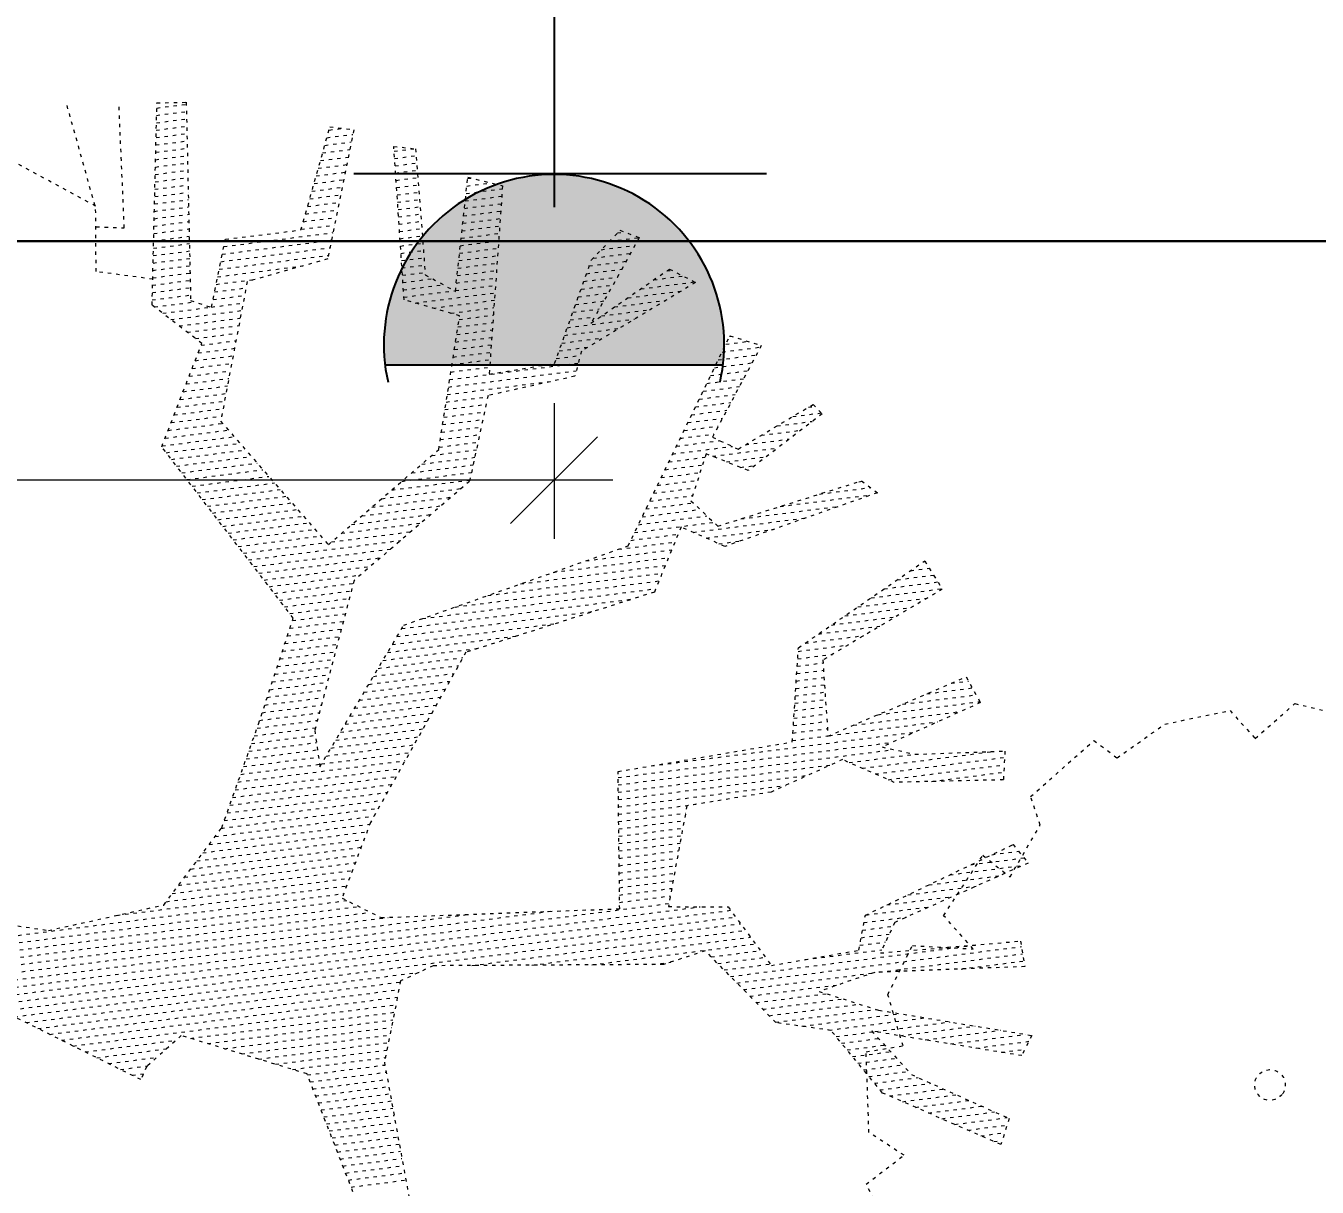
# Model space of a CAD drawing. Header units: millimetres. Extents: x -41640 to 3079702, y -5257903 to 68462.
# Drawn here: x 3493.9 to 3955.1, y 11848.8 to 12263.4 of the extents above; entities that cross this region are included whole.
import ezdxf

# ---------------------------------------------------------------- set-up
doc = ezdxf.new("R2010")
doc.units = ezdxf.units.MM
doc.header["$LTSCALE"] = 10
doc.linetypes.add('ACAD_ISO03W100', pattern=[30, 12, -18])
doc.linetypes.add('CONTINOUS', pattern=[0])
doc.layers.get('0').update_dxf_attribs({"color": 255})
doc.layers.get('Defpoints').update_dxf_attribs({"color": 255})
for name, color, linetype, lineweight in [('1强弱电插座尺寸', 5, 'Continuous', 0), ('1强电插座布线图', 1, 'Continuous', 30), ('1强电插座布置图', 1, 'Continuous', 30), ('浅线', 251, 'CONTINOUS', 0)]:
    doc.layers.add(name, color=color, linetype=linetype, lineweight=lineweight)
doc.layers.add('2323', color=4, linetype='Continuous')
doc.layers.add('LAYER2', color=8, linetype='Continuous')
doc.styles.add('夏建东', font='', dxfattribs={"width": 0.85})
doc.styles.get('夏建东').set_extended_font_data('SimSun')
doc.dimstyles.new('g', dxfattribs={"dimtxt": 100, "dimasz": 31, "dimexe": 21, "dimexo": 30, "dimgap": 31, "dimtad": 1, "dimtih": 1, "dimtoh": 1, "dimdec": 0, "dimrnd": 10, "dimdsep": 46, "dimtxsty": '夏建东', "dimblk": 'OBLIQUE', "dimcen": 2.5, "dimdle": 21, "dimclrd": 5, "dimclre": 5, "dimclrt": 5, "dimadec": 0, "dimazin": 0, "dimtfac": 1, "dimtdec": 0, "dimtmove": 2, "dimatfit": 3, "dimldrblk": 'DOT', "dimfxl": 300, "dimlwd": -1, "dimlwe": -1, "dimarcsym": 1})

# ---------------------------------------------------------------- blocks, each defined once
blk = doc.blocks.new('_Oblique')
at = {"color": 0, "linetype": 'ByBlock', "lineweight": -2}
blk.add_line((-0.5, -0.5), (0.5, 0.5), dxfattribs=at)
blk = doc.blocks.new('*D279')
at = {"layer": '1强弱电插座尺寸', "color": 5}
for p, q in [((3682.52, 12128.65), (3682.52, 12080.24)), ((3703.52, 12101.24), (2961.32, 12101.24)), ((2982.32, 12098.34), (2982.32, 12080.24))]:
    blk.add_line(p, q, dxfattribs=at)
at = {"layer": 'Defpoints', "color": 0, "lineweight": 30}
for p in [(3682.52, 12158.65), (2982.32, 12128.34), (2982.32, 12101.24)]:
    blk.add_point(p, dxfattribs=at)
at = {"layer": '1强弱电插座尺寸', "color": 5, "xscale": 31, "yscale": 31, "zscale": 31, "rotation": 180}
blk.add_blockref('_Oblique', (2982.32, 12101.24), dxfattribs=at)
at = {"layer": '1强弱电插座尺寸', "color": 5, "xscale": 31, "yscale": 31, "zscale": 31}
blk.add_blockref('_Oblique', (3682.52, 12101.24), dxfattribs=at)
at = {"layer": '1强弱电插座尺寸', "color": 5, "insert": (3332.42, 12182.24), "char_height": 100, "attachment_point": 5, "style": '夏建东'}
blk.add_mtext('700', dxfattribs=at)
blk = doc.blocks.new('_Dot')
at = {"color": 0, "linetype": 'ByBlock', "lineweight": -2}
blk.add_line((-0.5, 0), (-1, 0), dxfattribs=at)
at = {"color": 0, "linetype": 'ByBlock', "const_width": 0.5}
blk.add_lwpolyline([(-0.25, 0, 1), (0.25, 0, 1)], format="xyb", close=True, dxfattribs=at)
blk = doc.blocks.new('强电插座')
at = {"lineweight": 0}
h = blk.add_hatch(color=12, dxfattribs=at)
h.set_gradient(color1=(216, 3, 3), color2=(230, 5, 5), tint=1, name='CYLINDER')
h.paths.add_polyline_path([(88497.77, 75989.23, 1.129445), (88497.77, 75909.4)])
at = {"layer": '2323', "color": 1}
for p, q in [((88452.55, 75999.55), (88452.55, 75902.03)), ((88497.77, 75989.23), (88497.77, 75909.4)), ((88407.16, 75949.31), (88460.38, 75949.31))]:
    blk.add_line(p, q, dxfattribs=at)
blk.add_arc((88492.9, 75949.31), 40.21, 77.2553, 282.7447, dxfattribs=at)
at = {"layer": 'LAYER2', "color": 1, "ltscale": 20}
blk.add_line((88456.35, 75966.07), (88456.35, 75966.07), dxfattribs=at)

msp = doc.modelspace()

# ---------------------------------------------------------------- linework, layer by layer
at = {"layer": '1强电插座布线图', "linetype": 'Continuous', "lineweight": 30}
msp.add_lwpolyline([(6694.01, 2547.58), (3095.7, 2547.58), (3095.7, 6196.6), (8266.3, 6196.6), (8414.95, 6047.95), (9615.3, 6047.95, 0.414214), (9715.3, 6147.95), (9715.3, 6495.8, 0.414214), (9615.3, 6595.8), (5952, 6595.8), (3191.1, 6595.8, -0.414214), (3091.1, 6695.8), (3091.1, 12186.5), (10674.5, 12186.5, 0.414214), (10774.5, 12286.5), (10774.5, 12419.19, 0.414214), (10674.5, 12519.19), (10272.3, 12519.19)], format="xyb", dxfattribs=at)
at = {"layer": '浅线', "linetype": 'ACAD_ISO03W100', "ltscale": 0.01}
for p, q in [((3529.05, 12191.3, 0), (3527.12, 12235.55, 0)), ((3538.98, 12163.75, 0), (3540.69, 12235.9, 0)), ((3540.65, 12234.08, 0), (3551.18, 12235.43, 0)), ((3540.69, 12235.9, 0), (3551.16, 12236.12, 0)), ((3551.16, 12236.12, 0), (3552.74, 12165.39, 0)), ((3518.6, 12199.13, 0), (3508.56, 12235.16, 0)), ((3540.59, 12231.44, 0), (3551.23, 12232.81, 0)), ((3540.46, 12226.17, 0), (3551.35, 12227.57, 0)), ((3540.53, 12228.81, 0), (3551.29, 12230.19, 0)), ((3592.14, 12190.54, 0), (3602.5, 12227.37, 0)), ((3610.98, 12226.33, 0), (3601.72, 12180.21, 0)), ((3602.17, 12226.2, 0), (3607, 12226.82, 0)), ((3602.5, 12227.37, 0), (3610.98, 12226.33, 0)), ((3518.81, 12199.01, 0), (3470.04, 12225.4, 0)), ((3540.34, 12220.9, 0), (3551.47, 12222.33, 0)), ((3540.4, 12223.54, 0), (3551.41, 12224.95, 0)), ((3600.64, 12220.75, 0), (3610.11, 12221.96, 0)), ((3601.4, 12223.47, 0), (3610.65, 12224.66, 0)), ((3540.21, 12215.63, 0), (3551.59, 12217.09, 0)), ((3540.27, 12218.27, 0), (3551.53, 12219.71, 0)), ((3599.87, 12218.02, 0), (3609.56, 12219.26, 0)), ((3625.3, 12220.39, 0), (3633.1, 12219.48, 0)), ((3628.95, 12165.59, 0), (3625.3, 12220.39, 0)), ((3625.41, 12218.67, 0), (3632.4, 12219.56, 0)), ((3625.59, 12216.06, 0), (3633.28, 12217.05, 0)), ((3633.1, 12219.48, 0), (3636.55, 12174.48, 0)), ((3540.15, 12213, 0), (3551.64, 12214.47, 0)), ((3598.34, 12212.57, 0), (3608.48, 12213.87, 0)), ((3599.11, 12215.3, 0), (3609.02, 12216.57, 0)), ((3625.76, 12213.46, 0), (3633.48, 12214.45, 0)), ((3540.02, 12207.73, 0), (3551.76, 12209.23, 0)), ((3540.09, 12210.36, 0), (3551.7, 12211.85, 0)), ((3596.81, 12207.12, 0), (3607.4, 12208.48, 0)), ((3597.57, 12209.85, 0), (3607.94, 12211.17, 0)), ((3625.93, 12210.85, 0), (3633.68, 12211.85, 0)), ((3626.11, 12208.25, 0), (3633.88, 12209.24, 0)), ((3647.28, 12168.63, 0), (3651.72, 12209.38, 0)), ((3651.67, 12208.9, 0), (3653, 12209.07, 0)), ((3651.72, 12209.38, 0), (3664.14, 12206.3, 0)), ((3539.9, 12202.45, 0), (3551.88, 12203.99, 0)), ((3539.96, 12205.09, 0), (3551.82, 12206.61, 0)), ((3595.27, 12201.67, 0), (3606.31, 12203.08, 0)), ((3596.04, 12204.39, 0), (3606.86, 12205.78, 0)), ((3626.28, 12205.64, 0), (3634.08, 12206.64, 0)), ((3626.45, 12203.04, 0), (3634.28, 12204.04, 0)), ((3651.09, 12203.57, 0), (3664.06, 12205.23, 0)), ((3651.38, 12206.23, 0), (3659.98, 12207.33, 0)), ((3664.14, 12206.3, 0), (3659.35, 12139.07, 0)), ((3518.98, 12175.66, 0), (3518.81, 12199.01, 0)), ((3539.77, 12197.18, 0), (3552, 12198.75, 0)), ((3539.84, 12199.82, 0), (3551.94, 12201.37, 0)), ((3594.51, 12198.94, 0), (3605.77, 12200.39, 0)), ((3626.63, 12200.43, 0), (3634.48, 12201.44, 0)), ((3626.8, 12197.83, 0), (3634.68, 12198.84, 0)), ((3650.51, 12198.24, 0), (3663.69, 12199.93, 0)), ((3650.8, 12200.9, 0), (3663.88, 12202.58, 0)), ((3539.71, 12194.55, 0), (3552.06, 12196.13, 0)), ((3592.97, 12193.49, 0), (3604.69, 12194.99, 0)), ((3593.74, 12196.22, 0), (3605.23, 12197.69, 0)), ((3626.98, 12195.22, 0), (3634.88, 12196.23, 0)), ((3649.92, 12192.91, 0), (3663.31, 12194.62, 0)), ((3650.21, 12195.57, 0), (3663.5, 12197.27, 0)), ((3519.03, 12191.67, 0), (3529.05, 12191.3, 0)), ((3539.59, 12189.28, 0), (3552.17, 12190.89, 0)), ((3539.65, 12191.91, 0), (3552.11, 12193.51, 0)), ((3564.6, 12184.6, 0), (3603.61, 12189.6, 0)), ((3565.14, 12187.25, 0), (3592.14, 12190.54, 0)), ((3592.21, 12190.77, 0), (3604.15, 12192.3, 0)), ((3627.15, 12192.62, 0), (3635.08, 12193.63, 0)), ((3627.32, 12190.01, 0), (3635.28, 12191.03, 0)), ((3649.34, 12187.58, 0), (3662.93, 12189.32, 0)), ((3649.63, 12190.24, 0), (3663.12, 12191.97, 0)), ((3695.88, 12179.82, 0), (3706.07, 12190.41, 0)), ((3705.17, 12189.48, 0), (3707.7, 12189.8, 0)), ((3706.07, 12190.41, 0), (3712.98, 12187.82, 0)), ((3539.46, 12184.01, 0), (3552.29, 12185.65, 0)), ((3539.52, 12186.64, 0), (3552.23, 12188.27, 0)), ((3560.16, 12162.94, 0), (3565.14, 12187.25, 0)), ((3564.04, 12181.9, 0), (3603.06, 12186.9, 0)), ((3627.5, 12187.4, 0), (3635.48, 12188.43, 0)), ((3627.67, 12184.8, 0), (3635.68, 12185.83, 0)), ((3649.05, 12184.91, 0), (3662.74, 12186.67, 0)), ((3699.4, 12183.48, 0), (3711.44, 12185.03, 0)), ((3702.28, 12186.48, 0), (3712.92, 12187.84, 0)), ((3712.98, 12187.82, 0), (3705.69, 12174.65, 0)), ((3539.34, 12178.73, 0), (3552.41, 12180.41, 0)), ((3539.4, 12181.37, 0), (3552.35, 12183.03, 0)), ((3562.94, 12176.5, 0), (3601.98, 12181.51, 0)), ((3563.49, 12179.2, 0), (3602.52, 12184.2, 0)), ((3601.72, 12180.21, 0), (3572.94, 12172.12, 0)), ((3627.84, 12182.19, 0), (3635.88, 12183.22, 0)), ((3628.02, 12179.59, 0), (3636.08, 12180.62, 0)), ((3648.47, 12179.58, 0), (3662.36, 12181.36, 0)), ((3648.76, 12182.25, 0), (3662.55, 12184.02, 0)), ((3696.52, 12180.49, 0), (3709.87, 12182.2, 0)), ((3539.2, 12172.96, 0), (3518.98, 12175.66, 0)), ((3539.27, 12176.1, 0), (3552.47, 12177.79, 0)), ((3562.39, 12173.81, 0), (3592.82, 12177.71, 0)), ((3628.19, 12176.98, 0), (3636.28, 12178.02, 0)), ((3628.36, 12174.38, 0), (3636.48, 12175.42, 0)), ((3647.89, 12174.25, 0), (3661.99, 12176.06, 0)), ((3648.18, 12176.92, 0), (3662.17, 12178.71, 0)), ((3682.71, 12142.89, 0), (3695.88, 12179.82, 0)), ((3694.13, 12174.92, 0), (3706.74, 12176.54, 0)), ((3695.11, 12177.68, 0), (3708.3, 12179.37, 0)), ((3695.72, 12157.24, 0), (3723.73, 12176.6, 0)), ((3722.81, 12175.97, 0), (3724.53, 12176.19, 0)), ((3723.73, 12176.6, 0), (3733.04, 12171.82, 0)), ((3539.15, 12170.83, 0), (3552.58, 12172.55, 0)), ((3539.21, 12173.46, 0), (3552.52, 12175.17, 0)), ((3561.83, 12171.11, 0), (3575.63, 12172.87, 0)), ((3572.94, 12172.12, 0), (3563.46, 12122.24, 0)), ((3628.54, 12171.77, 0), (3639.05, 12173.12, 0)), ((3628.71, 12169.17, 0), (3642.95, 12170.99, 0)), ((3636.55, 12174.48, 0), (3647.28, 12168.63, 0)), ((3647.31, 12168.92, 0), (3661.61, 12170.76, 0)), ((3647.6, 12171.59, 0), (3661.8, 12173.41, 0)), ((3692.17, 12169.42, 0), (3703.53, 12170.87, 0)), ((3733.04, 12171.82, 0), (3692.28, 12147.3, 0)), ((3693.15, 12172.17, 0), (3705.15, 12173.71, 0)), ((3705.69, 12174.65, 0), (3695.72, 12157.24, 0)), ((3713.49, 12169.52, 0), (3732.71, 12171.99, 0)), ((3718.15, 12172.75, 0), (3728.62, 12174.09, 0)), ((3539.02, 12165.56, 0), (3552.7, 12167.31, 0)), ((3539.09, 12168.19, 0), (3552.64, 12169.93, 0)), ((3560.73, 12165.71, 0), (3571.99, 12167.15, 0)), ((3561.28, 12168.41, 0), (3572.5, 12169.85, 0)), ((3628.88, 12166.56, 0), (3646.85, 12168.86, 0)), ((3632.93, 12164.45, 0), (3661.42, 12168.1, 0)), ((3691.19, 12166.66, 0), (3701.9, 12168.04, 0)), ((3708.82, 12166.3, 0), (3727.94, 12168.75, 0)), ((3556.7, 12150.02, 0), (3538.98, 12163.75, 0)), ((3539.89, 12163.04, 0), (3554.28, 12164.88, 0)), ((3542.8, 12160.79, 0), (3560.02, 12162.99, 0)), ((3545.71, 12158.53, 0), (3570.97, 12161.77, 0)), ((3552.74, 12165.39, 0), (3560.16, 12162.94, 0)), ((3560.18, 12163.01, 0), (3571.48, 12164.46, 0)), ((3648.81, 12159.91, 0), (3628.95, 12165.59, 0)), ((3639.27, 12162.64, 0), (3661.23, 12165.45, 0)), ((3645.62, 12160.82, 0), (3661.04, 12162.8, 0)), ((3689.22, 12161.16, 0), (3698.66, 12162.37, 0)), ((3690.2, 12163.91, 0), (3700.28, 12165.2, 0)), ((3699.49, 12159.85, 0), (3716.84, 12162.07, 0)), ((3704.16, 12163.07, 0), (3722.39, 12165.41, 0)), ((3548.63, 12156.28, 0), (3570.46, 12159.07, 0)), ((3641.34, 12112.18, 0), (3648.81, 12159.91, 0)), ((3648.18, 12155.9, 0), (3660.66, 12157.5, 0)), ((3648.6, 12158.58, 0), (3660.85, 12160.15, 0)), ((3687.26, 12155.65, 0), (3711.29, 12158.73, 0)), ((3688.24, 12158.4, 0), (3697.03, 12159.53, 0)), ((3551.54, 12154.02, 0), (3569.94, 12156.38, 0)), ((3554.45, 12151.77, 0), (3569.43, 12153.69, 0)), ((3647.76, 12153.22, 0), (3660.47, 12154.85, 0)), ((3686.28, 12152.9, 0), (3705.74, 12155.39, 0)), ((3708.96, 12077.74, 0), (3745.33, 12152.78, 0)), ((3745.23, 12152.57, 0), (3745.79, 12152.64, 0)), ((3745.33, 12152.78, 0), (3756.54, 12149.3, 0)), ((3542.41, 12113.16, 0), (3556.7, 12150.02, 0)), ((3555.39, 12146.63, 0), (3568.41, 12148.3, 0)), ((3556.46, 12149.4, 0), (3568.92, 12151, 0)), ((3646.92, 12147.85, 0), (3660.1, 12149.54, 0)), ((3647.34, 12150.54, 0), (3660.28, 12152.19, 0)), ((3684.31, 12147.39, 0), (3694.64, 12148.71, 0)), ((3685.29, 12150.14, 0), (3700.19, 12152.05, 0)), ((3756.54, 12149.3, 0), (3739.06, 12116.53, 0)), ((3742.51, 12146.97, 0), (3756.24, 12148.73, 0)), ((3743.87, 12149.77, 0), (3751.78, 12150.78, 0)), ((3554.32, 12143.87, 0), (3567.9, 12145.61, 0)), ((3645.24, 12137.13, 0), (3691.18, 12143.02, 0)), ((3646.08, 12142.49, 0), (3659.72, 12144.24, 0)), ((3646.5, 12145.17, 0), (3659.91, 12146.89, 0)), ((3683.33, 12144.64, 0), (3691.88, 12145.73, 0)), ((3692.28, 12147.3, 0), (3689.98, 12138.33, 0)), ((3739.8, 12141.36, 0), (3753.23, 12143.09, 0)), ((3741.16, 12144.17, 0), (3754.73, 12145.91, 0)), ((3552.17, 12138.34, 0), (3566.87, 12140.22, 0)), ((3553.24, 12141.1, 0), (3567.39, 12142.92, 0)), ((3644.82, 12134.45, 0), (3690.48, 12140.3, 0)), ((3645.66, 12139.81, 0), (3659.53, 12141.59, 0)), ((3659.35, 12139.07, 0), (3682.71, 12142.89, 0)), ((3738.44, 12138.56, 0), (3751.72, 12140.27, 0)), ((3550.03, 12132.81, 0), (3565.85, 12134.84, 0)), ((3551.1, 12135.57, 0), (3566.36, 12137.53, 0)), ((3644.4, 12131.77, 0), (3682.31, 12136.62, 0)), ((3689.98, 12138.33, 0), (3658.94, 12131.42, 0)), ((3735.73, 12132.96, 0), (3748.71, 12134.62, 0)), ((3737.08, 12135.76, 0), (3750.22, 12137.44, 0)), ((3547.88, 12127.28, 0), (3564.83, 12129.45, 0)), ((3548.95, 12130.04, 0), (3565.34, 12132.14, 0)), ((3643.98, 12129.09, 0), (3658.85, 12130.99, 0)), ((3658.94, 12131.42, 0), (3652.33, 12100.78, 0)), ((3734.37, 12130.16, 0), (3747.21, 12131.8, 0)), ((3546.81, 12124.51, 0), (3564.32, 12126.76, 0)), ((3643.14, 12123.72, 0), (3657.68, 12125.59, 0)), ((3643.56, 12126.4, 0), (3658.27, 12128.29, 0)), ((3731.65, 12124.56, 0), (3744.2, 12126.16, 0)), ((3733.01, 12127.36, 0), (3745.71, 12128.98, 0)), ((3748.29, 12112.33, 0), (3775.01, 12128.24, 0)), ((3778.23, 12124.9, 0), (3751.91, 12104.65, 0)), ((3767.77, 12123.93, 0), (3777.91, 12125.23, 0)), ((3773.39, 12127.28, 0), (3775.66, 12127.57, 0)), ((3775.01, 12128.24, 0), (3778.23, 12124.9, 0)), ((3544.66, 12118.98, 0), (3564.12, 12121.48, 0)), ((3545.74, 12121.75, 0), (3563.8, 12124.06, 0)), ((3563.46, 12122.24, 0), (3601.92, 12078.17, 0)), ((3642.3, 12118.36, 0), (3656.52, 12120.18, 0)), ((3642.72, 12121.04, 0), (3657.1, 12122.88, 0)), ((3728.94, 12118.95, 0), (3741.19, 12120.52, 0)), ((3730.29, 12121.75, 0), (3742.7, 12123.34, 0)), ((3762.15, 12120.58, 0), (3774.71, 12122.19, 0)), ((3542.52, 12113.45, 0), (3568.25, 12116.75, 0)), ((3543.59, 12116.22, 0), (3566.18, 12119.11, 0)), ((3641.88, 12115.68, 0), (3655.93, 12117.48, 0)), ((3727.58, 12116.15, 0), (3739.69, 12117.7, 0)), ((3739.06, 12116.53, 0), (3748.29, 12112.33, 0)), ((3750.91, 12113.89, 0), (3766.52, 12115.89, 0)), ((3756.53, 12117.23, 0), (3770.61, 12119.04, 0)), ((3589.39, 12051.98, 0), (3542.41, 12113.16, 0)), ((3544.05, 12111.02, 0), (3570.31, 12114.39, 0)), ((3545.89, 12108.63, 0), (3572.37, 12112.03, 0)), ((3601.92, 12078.17, 0), (3641.34, 12112.18, 0)), ((3638.85, 12110.04, 0), (3654.77, 12112.07, 0)), ((3641.46, 12113, 0), (3655.35, 12114.78, 0)), ((3724.86, 12110.55, 0), (3746.2, 12113.28, 0)), ((3726.22, 12113.35, 0), (3741.7, 12115.33, 0)), ((3739.09, 12109.74, 0), (3762.42, 12112.73, 0)), ((3547.72, 12106.24, 0), (3574.43, 12109.66, 0)), ((3549.56, 12103.85, 0), (3576.5, 12107.3, 0)), ((3631.7, 12103.86, 0), (3653.6, 12106.67, 0)), ((3635.28, 12106.95, 0), (3654.18, 12109.37, 0)), ((3722.15, 12104.94, 0), (3735.56, 12106.66, 0)), ((3723.51, 12107.75, 0), (3736.45, 12109.4, 0)), ((3736.85, 12110.64, 0), (3731.4, 12093.86, 0)), ((3751.91, 12104.65, 0), (3736.85, 12110.64, 0)), ((3744.09, 12107.76, 0), (3758.32, 12109.58, 0)), ((3749.09, 12105.77, 0), (3754.22, 12106.43, 0)), ((3551.4, 12101.45, 0), (3578.56, 12104.94, 0)), ((3553.23, 12099.06, 0), (3580.62, 12102.57, 0)), ((3628.12, 12100.78, 0), (3653.02, 12103.97, 0)), ((3720.79, 12102.14, 0), (3734.67, 12103.92, 0)), ((3555.07, 12096.67, 0), (3582.68, 12100.21, 0)), ((3556.91, 12094.28, 0), (3584.75, 12097.85, 0)), ((3652.33, 12100.78, 0), (3611.1, 12065.4, 0)), ((3620.97, 12094.61, 0), (3649.38, 12098.25, 0)), ((3624.55, 12097.69, 0), (3652.43, 12101.27, 0)), ((3718.07, 12096.54, 0), (3732.89, 12098.44, 0)), ((3719.43, 12099.34, 0), (3733.78, 12101.18, 0)), ((3741.02, 12084.8, 0), (3792.33, 12100.98, 0)), ((3777.33, 12096.25, 0), (3795.52, 12098.58, 0)), ((3791.36, 12100.68, 0), (3792.54, 12100.83, 0)), ((3792.33, 12100.98, 0), (3798, 12096.72, 0)), ((3558.74, 12091.89, 0), (3586.81, 12095.48, 0)), ((3560.58, 12089.49, 0), (3588.87, 12093.12, 0)), ((3617.39, 12091.52, 0), (3645.78, 12095.16, 0)), ((3715.36, 12090.94, 0), (3732.21, 12093.1, 0)), ((3716.72, 12093.74, 0), (3732, 12095.7, 0)), ((3731.4, 12093.86, 0), (3741.02, 12084.8, 0)), ((3798, 12096.72, 0), (3743.53, 12077.56, 0)), ((3763.3, 12091.83, 0), (3795.99, 12096.02, 0)), ((3562.42, 12087.1, 0), (3590.93, 12090.76, 0)), ((3564.26, 12084.71, 0), (3593, 12088.39, 0)), ((3610.24, 12085.35, 0), (3638.58, 12088.98, 0)), ((3613.82, 12088.43, 0), (3642.18, 12092.07, 0)), ((3712.64, 12085.33, 0), (3737.12, 12088.47, 0)), ((3714, 12088.14, 0), (3734.67, 12090.78, 0)), ((3732.21, 12082.59, 0), (3772.49, 12087.75, 0)), ((3749.27, 12087.4, 0), (3784.24, 12091.88, 0)), ((3566.09, 12082.32, 0), (3595.06, 12086.03, 0)), ((3567.93, 12079.93, 0), (3597.12, 12083.67, 0)), ((3606.67, 12082.26, 0), (3634.98, 12085.89, 0)), ((3711.29, 12082.53, 0), (3739.58, 12086.16, 0)), ((3727.88, 12084.51, 0), (3718.36, 12061.27, 0)), ((3743.53, 12077.56, 0), (3727.88, 12084.51, 0)), ((3736.8, 12080.55, 0), (3760.75, 12083.62, 0)), ((3569.77, 12077.53, 0), (3599.18, 12081.3, 0)), ((3571.6, 12075.14, 0), (3601.25, 12078.94, 0)), ((3573.44, 12072.75, 0), (3627.78, 12079.71, 0)), ((3603.09, 12079.18, 0), (3631.38, 12082.8, 0)), ((3705.6, 12076.55, 0), (3725.68, 12079.12, 0)), ((3709.93, 12079.73, 0), (3726.81, 12081.9, 0)), ((3741.39, 12078.51, 0), (3749, 12079.48, 0)), ((3575.28, 12070.36, 0), (3624.18, 12076.62, 0)), ((3628.84, 12049.44, 0), (3708.96, 12077.74, 0)), ((3693.92, 12072.42, 0), (3724.54, 12076.35, 0)), ((3577.12, 12067.97, 0), (3620.58, 12073.54, 0)), ((3578.95, 12065.57, 0), (3616.98, 12070.45, 0)), ((3670.57, 12064.18, 0), (3722.27, 12070.8, 0)), ((3682.24, 12068.3, 0), (3723.4, 12073.58, 0)), ((3769.79, 12041.37, 0), (3814.91, 12072.39, 0)), ((3809.82, 12068.89, 0), (3816.55, 12069.75, 0)), ((3814.52, 12072.11, 0), (3815.04, 12072.18, 0)), ((3814.91, 12072.39, 0), (3821.17, 12062.33, 0)), ((3580.79, 12063.18, 0), (3613.38, 12067.36, 0)), ((3611.1, 12065.4, 0), (3597.07, 12011.9, 0)), ((3647.21, 12055.93, 0), (3719.99, 12065.26, 0)), ((3658.89, 12060.05, 0), (3721.13, 12068.03, 0)), ((3800.42, 12062.43, 0), (3819.58, 12064.88, 0)), ((3805.12, 12065.66, 0), (3818.07, 12067.31, 0)), ((3582.63, 12060.79, 0), (3610.84, 12064.4, 0)), ((3584.46, 12058.4, 0), (3610.12, 12061.69, 0)), ((3635.53, 12051.8, 0), (3718.86, 12062.48, 0)), ((3718.36, 12061.27, 0), (3651.05, 12039.77, 0)), ((3821.17, 12062.33, 0), (3778.52, 12037.02, 0)), ((3795.72, 12059.2, 0), (3821.1, 12062.45, 0)), ((3586.3, 12056.01, 0), (3609.41, 12058.97, 0)), ((3588.14, 12053.61, 0), (3608.7, 12056.25, 0)), ((3628.12, 12048.23, 0), (3710.62, 12058.8, 0)), ((3786.33, 12052.74, 0), (3810.16, 12055.79, 0)), ((3791.03, 12055.97, 0), (3815.8, 12059.14, 0)), ((3576.95, 12014.11, 0), (3589.39, 12051.98, 0)), ((3588.21, 12048.37, 0), (3607.27, 12050.81, 0)), ((3589.11, 12051.11, 0), (3607.98, 12053.53, 0)), ((3626.43, 12045.38, 0), (3696.88, 12054.41, 0)), ((3781.63, 12049.51, 0), (3804.51, 12052.44, 0)), ((3587.3, 12045.62, 0), (3606.56, 12048.09, 0)), ((3598.9, 11998.9, 0), (3628.84, 12049.44, 0)), ((3624.75, 12042.54, 0), (3683.14, 12050.02, 0)), ((3776.93, 12046.28, 0), (3798.86, 12049.09, 0)), ((3585.5, 12040.14, 0), (3605.13, 12042.65, 0)), ((3586.4, 12042.88, 0), (3605.85, 12045.37, 0)), ((3623.07, 12039.7, 0), (3669.4, 12045.63, 0)), ((3769.71, 12040.1, 0), (3787.56, 12042.39, 0)), ((3772.23, 12043.05, 0), (3793.21, 12045.74, 0)), ((3583.7, 12034.65, 0), (3603.71, 12037.22, 0)), ((3584.6, 12037.39, 0), (3604.42, 12039.93, 0)), ((3651.05, 12039.77, 0), (3616.97, 11979.05, 0)), ((3619.7, 12034.01, 0), (3649.99, 12037.89, 0)), ((3621.38, 12036.85, 0), (3655.66, 12041.25, 0)), ((3767.61, 12007.78, 0), (3769.79, 12041.37, 0)), ((3769.53, 12037.45, 0), (3781.92, 12039.03, 0)), ((3778.52, 12037.02, 0), (3780.35, 12009.81, 0)), ((3582.8, 12031.91, 0), (3602.99, 12034.5, 0)), ((3618.01, 12031.17, 0), (3648.4, 12035.06, 0)), ((3769.19, 12032.15, 0), (3778.76, 12033.38, 0)), ((3769.36, 12034.8, 0), (3778.59, 12035.98, 0)), ((3580.99, 12026.42, 0), (3601.57, 12029.06, 0)), ((3581.9, 12029.17, 0), (3602.28, 12031.78, 0)), ((3614.64, 12025.48, 0), (3645.23, 12029.4, 0)), ((3616.33, 12028.32, 0), (3646.81, 12032.23, 0)), ((3768.85, 12026.85, 0), (3779.11, 12028.17, 0)), ((3769.02, 12029.5, 0), (3778.94, 12030.77, 0)), ((3780.35, 12009.81, 0), (3829.69, 12031, 0)), ((3824.37, 12028.71, 0), (3830.53, 12029.5, 0)), ((3829.69, 12031, 0), (3834.79, 12021.82, 0)), ((3579.19, 12020.94, 0), (3600.14, 12023.62, 0)), ((3580.09, 12023.68, 0), (3600.86, 12026.34, 0)), ((3611.28, 12019.79, 0), (3642.05, 12023.74, 0)), ((3612.96, 12022.64, 0), (3643.64, 12026.57, 0)), ((3768.68, 12024.2, 0), (3779.29, 12025.56, 0)), ((3806.93, 12021.22, 0), (3833.25, 12024.59, 0)), ((3815.65, 12024.96, 0), (3831.89, 12027.05, 0)), ((3578.29, 12018.19, 0), (3599.43, 12020.9, 0)), ((3609.59, 12016.95, 0), (3640.46, 12020.91, 0)), ((3768.33, 12018.9, 0), (3779.64, 12020.35, 0)), ((3768.5, 12021.55, 0), (3779.47, 12022.96, 0)), ((3789.49, 12013.73, 0), (3827.71, 12018.63, 0)), ((3798.21, 12017.47, 0), (3834.61, 12022.14, 0)), ((3834.79, 12021.82, 0), (3799.65, 12005.98, 0)), ((3900.64, 12014.15, 0), (3923.94, 12018.93, 0)), ((3923.94, 12018.93, 0), (3932.93, 12009.03, 0)), ((3932.93, 12009.03, 0), (3947.1, 12021.46, 0)), ((3947.1, 12021.46, 0), (3986.85, 12012.04, 0)), ((3563.86, 11977.13, 0), (3576.95, 12014.11, 0)), ((3576.45, 12012.7, 0), (3598, 12015.46, 0)), ((3577.39, 12015.45, 0), (3598.72, 12018.18, 0)), ((3606.22, 12011.26, 0), (3637.28, 12015.24, 0)), ((3607.91, 12014.11, 0), (3638.87, 12018.07, 0)), ((3767.99, 12013.6, 0), (3779.99, 12015.14, 0)), ((3768.16, 12016.25, 0), (3779.82, 12017.75, 0)), ((3780.77, 12009.98, 0), (3819.57, 12014.96, 0)), ((3883.59, 12002.06, 0), (3900.64, 12014.15, 0)), ((3574.5, 12007.2, 0), (3597.32, 12010.12, 0)), ((3575.48, 12009.95, 0), (3597.29, 12012.75, 0)), ((3597.07, 12011.9, 0), (3598.9, 11998.9, 0)), ((3602.86, 12005.58, 0), (3634.1, 12009.58, 0)), ((3604.54, 12008.42, 0), (3635.69, 12012.41, 0)), ((3717.21, 11999.21, 0), (3811.42, 12011.29, 0)), ((3767.64, 12008.3, 0), (3780.34, 12009.93, 0)), ((3767.82, 12010.95, 0), (3780.17, 12012.54, 0)), ((3572.56, 12001.69, 0), (3598.05, 12004.96, 0)), ((3573.53, 12004.45, 0), (3597.68, 12007.54, 0)), ((3601.17, 12002.73, 0), (3632.52, 12006.75, 0)), ((3705.38, 11997.2, 0), (3767.61, 12007.78, 0)), ((3705.41, 11995.07, 0), (3803.27, 12007.61, 0)), ((3705.44, 11992.45, 0), (3803.81, 12005.05, 0)), ((3799.65, 12005.98, 0), (3811.49, 12003.34, 0)), ((3852.71, 11988.24, 0), (3875.34, 12008.27, 0)), ((3875.34, 12008.27, 0), (3883.59, 12002.06, 0)), ((3569.63, 11993.44, 0), (3629.34, 12001.09, 0)), ((3571.58, 11998.94, 0), (3598.41, 12002.38, 0)), ((3599.49, 11999.89, 0), (3630.93, 12003.92, 0)), ((3785.55, 12001.46, 0), (3760.02, 11989.88, 0)), ((3803.97, 11993.34, 0), (3785.55, 12001.46, 0)), ((3787.96, 12000.4, 0), (3811.28, 12003.38, 0)), ((3792.58, 11998.36, 0), (3839.45, 12004.37, 0)), ((3797.2, 11996.33, 0), (3843.44, 12002.25, 0)), ((3811.49, 12003.34, 0), (3843.56, 12004.52, 0)), ((3843.56, 12004.52, 0), (3843, 11994.24, 0)), ((3568.66, 11990.68, 0), (3627.75, 11998.26, 0)), ((3570.61, 11996.19, 0), (3598.78, 11999.8, 0)), ((3705.97, 11948.22, 0), (3705.38, 11997.2, 0)), ((3705.47, 11989.82, 0), (3781.34, 11999.55, 0)), ((3705.5, 11987.2, 0), (3773.25, 11995.88, 0)), ((3801.82, 11994.29, 0), (3843.29, 11999.61, 0)), ((3817.32, 11993.65, 0), (3843.15, 11996.96, 0)), ((3566.71, 11985.18, 0), (3624.57, 11992.59, 0)), ((3567.69, 11987.93, 0), (3626.16, 11995.43, 0)), ((3705.53, 11984.58, 0), (3765.17, 11992.22, 0)), ((3843, 11994.24, 0), (3803.97, 11993.34, 0)), ((3842.32, 11994.23, 0), (3843.01, 11994.31, 0)), ((3564.77, 11979.67, 0), (3621.4, 11986.93, 0)), ((3565.74, 11982.43, 0), (3622.98, 11989.76, 0)), ((3760.02, 11989.88, 0), (3729.96, 11984.97, 0)), ((3856.16, 11978.08, 0), (3852.71, 11988.24, 0)), ((3563.7, 11976.91, 0), (3619.81, 11984.1, 0)), ((3705.56, 11981.95, 0), (3733.2, 11985.5, 0)), ((3705.6, 11979.33, 0), (3729.49, 11982.39, 0)), ((3729.96, 11984.97, 0), (3723.36, 11948.97, 0)), ((3543.12, 11949.55, 0), (3563.86, 11977.13, 0)), ((3559.33, 11971.1, 0), (3616.75, 11978.45, 0)), ((3561.51, 11974, 0), (3618.22, 11981.27, 0)), ((3616.97, 11979.05, 0), (3606.8, 11952, 0)), ((3705.63, 11976.71, 0), (3729, 11979.7, 0)), ((3705.66, 11974.08, 0), (3728.51, 11977.01, 0)), ((3845.37, 11959.59, 0), (3856.16, 11978.08, 0)), ((3554.95, 11965.28, 0), (3614.67, 11972.93, 0)), ((3557.14, 11968.19, 0), (3615.71, 11975.69, 0)), ((3705.69, 11971.46, 0), (3728.01, 11974.32, 0)), ((3552.76, 11962.37, 0), (3613.63, 11970.17, 0)), ((3705.72, 11968.84, 0), (3727.52, 11971.63, 0)), ((3705.76, 11966.21, 0), (3727.02, 11968.94, 0)), ((3793.7, 11945.88, 0), (3846.49, 11971.13, 0)), ((3838.93, 11967.52, 0), (3848.43, 11968.73, 0)), ((3846.43, 11971.1, 0), (3846.51, 11971.11, 0)), ((3846.49, 11971.13, 0), (3851.82, 11964.52, 0)), ((3548.39, 11956.56, 0), (3611.56, 11964.65, 0)), ((3550.58, 11959.46, 0), (3612.59, 11967.41, 0)), ((3705.79, 11963.59, 0), (3726.53, 11966.25, 0)), ((3705.82, 11960.97, 0), (3726.04, 11963.56, 0)), ((3851.82, 11964.52, 0), (3804.19, 11943.34, 0)), ((3821.64, 11945.74, 0), (3835.64, 11967.29, 0)), ((3823.92, 11960.34, 0), (3849.91, 11963.67, 0)), ((3831.42, 11963.93, 0), (3850.34, 11966.35, 0)), ((3835.64, 11967.29, 0), (3845.37, 11959.59, 0)), ((3544.01, 11950.74, 0), (3609.48, 11959.13, 0)), ((3546.2, 11953.65, 0), (3610.52, 11961.89, 0)), ((3705.85, 11958.34, 0), (3725.54, 11960.87, 0)), ((3816.42, 11956.75, 0), (3841.6, 11959.98, 0)), ((3526.36, 11945.85, 0), (3608.44, 11956.37, 0)), ((3705.88, 11955.72, 0), (3725.05, 11958.18, 0)), ((3705.91, 11953.1, 0), (3724.56, 11955.49, 0)), ((3808.92, 11953.16, 0), (3833.3, 11956.28, 0)), ((3382.93, 11906.45, 0), (3723.57, 11950.1, 0)), ((3417.06, 11926.59, 0), (3608.54, 11951.13, 0)), ((3422.74, 11929.94, 0), (3607.4, 11953.61, 0)), ((3501.97, 11940.46, 0), (3543.12, 11949.55, 0)), ((3606.8, 11952, 0), (3620.74, 11945.04, 0)), ((3705.95, 11950.47, 0), (3724.06, 11952.79, 0)), ((3801.42, 11949.57, 0), (3824.99, 11952.59, 0)), ((3327.77, 11894.13, 0), (3745.55, 11947.67, 0)), ((3377.24, 11903.09, 0), (3734.74, 11948.91, 0)), ((3388.61, 11909.8, 0), (3681.16, 11947.3, 0)), ((3394.3, 11913.16, 0), (3652.21, 11946.21, 0)), ((3399.99, 11916.52, 0), (3623.26, 11945.13, 0)), ((3405.68, 11919.87, 0), (3616.92, 11946.95, 0)), ((3411.37, 11923.23, 0), (3612.73, 11949.04, 0)), ((3468.2, 11909.49, 0), (3747.33, 11945.27, 0)), ((3470.26, 11945.14, 0), (3501.97, 11940.46, 0)), ((3620.74, 11945.04, 0), (3705.97, 11948.22, 0)), ((3723.36, 11948.97, 0), (3744.67, 11948.85, 0)), ((3744.67, 11948.85, 0), (3760.13, 11927.96, 0)), ((3791.37, 11933.42, 0), (3793.7, 11945.88, 0)), ((3793.21, 11943.26, 0), (3808.38, 11945.21, 0)), ((3793.91, 11945.98, 0), (3816.69, 11948.9, 0)), ((3832.26, 11933.84, 0), (3821.64, 11945.74, 0)), ((3489.79, 11909.63, 0), (3749.1, 11942.87, 0)), ((3653.2, 11927.95, 0), (3750.88, 11940.47, 0)), ((3792.71, 11940.57, 0), (3803.54, 11941.96, 0)), ((3804.19, 11943.34, 0), (3799.11, 11932.43, 0)), ((3674.63, 11928.07, 0), (3752.65, 11938.07, 0)), ((3696.07, 11928.19, 0), (3754.43, 11935.67, 0)), ((3791.7, 11935.19, 0), (3800.94, 11936.37, 0)), ((3792.21, 11937.88, 0), (3802.24, 11939.17, 0)), ((3799.11, 11932.43, 0), (3849.13, 11936.67, 0)), ((3849.13, 11936.67, 0), (3850.64, 11927.57, 0)), ((3736.54, 11933.19, 0), (3721.66, 11928.33, 0)), ((3761.75, 11907.57, 0), (3736.54, 11933.19, 0)), ((3738.67, 11931.02, 0), (3756.2, 11933.27, 0)), ((3745.56, 11924.02, 0), (3834.69, 11935.44, 0)), ((3747.85, 11921.69, 0), (3849.45, 11934.71, 0)), ((3760.13, 11927.96, 0), (3791.37, 11933.42, 0)), ((3772.05, 11930.04, 0), (3799.64, 11933.58, 0)), ((3798.66, 11925.57, 0), (3849.88, 11932.13, 0)), ((3801.73, 11917.54, 0), (3810.49, 11935.08, 0)), ((3810.49, 11935.08, 0), (3832.26, 11933.84, 0)), ((3639.39, 11927.87, 0), (3627.73, 11922.43, 0)), ((3721.66, 11928.33, 0), (3639.39, 11927.87, 0)), ((3717.51, 11928.31, 0), (3724.23, 11929.17, 0)), ((3740.97, 11928.69, 0), (3757.98, 11930.87, 0)), ((3743.26, 11926.35, 0), (3759.76, 11928.47, 0)), ((3850.64, 11927.57, 0), (3797.03, 11925.51, 0)), ((3827.98, 11926.7, 0), (3850.31, 11929.56, 0)), ((3494, 11907.55, 0), (3634.4, 11925.54, 0)), ((3498.2, 11905.46, 0), (3627.65, 11922.05, 0)), ((3627.73, 11922.43, 0), (3621.93, 11893.39, 0)), ((3750.15, 11919.35, 0), (3796.35, 11925.27, 0)), ((3797.03, 11925.51, 0), (3777.15, 11918.68, 0)), ((3502.41, 11903.37, 0), (3627.11, 11919.35, 0)), ((3752.45, 11917.02, 0), (3784.15, 11921.08, 0)), ((3754.74, 11914.69, 0), (3779.69, 11917.88, 0)), ((3777.15, 11918.68, 0), (3798.49, 11912.01, 0)), ((3807.15, 11899.24, 0), (3801.73, 11917.54, 0)), ((3506.61, 11901.28, 0), (3626.58, 11916.65, 0)), ((3510.82, 11899.19, 0), (3626.04, 11913.96, 0)), ((3757.04, 11912.35, 0), (3785.66, 11916.02, 0)), ((3759.33, 11910.02, 0), (3791.63, 11914.16, 0)), ((3534.96, 11887.2, 0), (3489.56, 11909.75, 0)), ((3552.72, 11901.93, 0), (3625.5, 11911.26, 0)), ((3558.79, 11900.08, 0), (3624.96, 11908.56, 0)), ((3761.63, 11907.69, 0), (3797.59, 11912.3, 0)), ((3770.96, 11906.25, 0), (3806.1, 11910.76, 0)), ((3780.67, 11904.87, 0), (3815.06, 11909.28, 0)), ((3798.49, 11912.01, 0), (3853.14, 11902.99, 0)), ((3564.86, 11898.23, 0), (3624.42, 11905.87, 0)), ((3781.43, 11904.76, 0), (3761.75, 11907.57, 0)), ((3799.84, 11882.43, 0), (3781.43, 11904.76, 0)), ((3783.23, 11902.57, 0), (3796.23, 11904.24, 0)), ((3795.98, 11904.51, 0), (3810.15, 11889.02, 0)), ((3849.55, 11895.78, 0), (3795.98, 11904.51, 0)), ((3797.03, 11904.34, 0), (3824.02, 11907.8, 0)), ((3806.06, 11902.87, 0), (3832.97, 11906.32, 0)), ((3815.08, 11901.4, 0), (3841.93, 11904.84, 0)), ((3824.1, 11899.93, 0), (3850.89, 11903.36, 0)), ((3515.02, 11897.1, 0), (3547.54, 11901.27, 0)), ((3549.41, 11902.94, 0), (3536.99, 11891.81, 0)), ((3594.3, 11889.26, 0), (3549.41, 11902.94, 0)), ((3570.93, 11896.38, 0), (3623.88, 11903.17, 0)), ((3577, 11894.53, 0), (3623.34, 11900.47, 0)), ((3785.19, 11900.2, 0), (3798.38, 11901.89, 0)), ((3787.15, 11897.82, 0), (3800.53, 11899.53, 0)), ((3793.97, 11897.16, 0), (3807.15, 11899.24, 0)), ((3833.13, 11898.46, 0), (3852.1, 11900.89, 0)), ((3853.14, 11902.99, 0), (3849.55, 11895.78, 0)), ((3519.23, 11895.01, 0), (3544.12, 11898.2, 0)), ((3523.44, 11892.93, 0), (3540.7, 11895.14, 0)), ((3583.07, 11892.69, 0), (3622.81, 11897.78, 0)), ((3589.14, 11890.84, 0), (3622.27, 11895.08, 0)), ((3789.11, 11895.44, 0), (3802.68, 11897.18, 0)), ((3791.07, 11893.07, 0), (3804.84, 11894.83, 0)), ((3794.98, 11868.34, 0), (3793.97, 11897.16, 0)), ((3842.15, 11896.99, 0), (3850.7, 11898.08, 0)), ((3527.64, 11890.84, 0), (3537.28, 11892.07, 0)), ((3536.99, 11891.81, 0), (3534.96, 11887.2, 0)), ((3594.44, 11888.89, 0), (3622.1, 11892.43, 0)), ((3595.42, 11886.39, 0), (3622.57, 11889.87, 0)), ((3621.93, 11893.39, 0), (3633.08, 11832.43, 0)), ((3793.03, 11890.69, 0), (3806.99, 11892.48, 0)), ((3794.99, 11888.31, 0), (3809.14, 11890.13, 0)), ((3531.85, 11888.75, 0), (3535.86, 11889.26, 0)), ((3618.35, 11827.59, 0), (3594.3, 11889.26, 0)), ((3596.4, 11883.88, 0), (3623.04, 11887.3, 0)), ((3796.95, 11885.94, 0), (3812.56, 11887.94, 0)), ((3798.91, 11883.56, 0), (3817.11, 11885.89, 0)), ((3810.15, 11889.02, 0), (3845.05, 11873.33, 0)), ((3597.37, 11881.38, 0), (3623.51, 11884.73, 0)), ((3598.35, 11878.88, 0), (3623.98, 11882.16, 0)), ((3842.12, 11864.06, 0), (3799.84, 11882.43, 0)), ((3802.28, 11881.37, 0), (3821.66, 11883.85, 0)), ((3806.95, 11879.34, 0), (3826.2, 11881.8, 0)), ((3599.32, 11876.38, 0), (3624.45, 11879.6, 0)), ((3600.3, 11873.87, 0), (3624.92, 11877.03, 0)), ((3811.62, 11877.31, 0), (3830.75, 11879.76, 0)), ((3816.29, 11875.28, 0), (3835.3, 11877.72, 0)), ((3820.96, 11873.25, 0), (3839.85, 11875.67, 0)), ((3601.28, 11871.37, 0), (3625.39, 11874.46, 0)), ((3602.25, 11868.87, 0), (3625.86, 11871.89, 0)), ((3825.63, 11871.22, 0), (3844.4, 11873.63, 0)), ((3830.3, 11869.19, 0), (3844.31, 11870.99, 0)), ((3845.05, 11873.33, 0), (3842.12, 11864.06, 0)), ((3603.23, 11866.37, 0), (3626.33, 11869.33, 0)), ((3604.2, 11863.86, 0), (3626.8, 11866.76, 0)), ((3807.52, 11860.21, 0), (3794.98, 11868.34, 0)), ((3834.97, 11867.16, 0), (3843.44, 11868.25, 0)), ((3605.18, 11861.36, 0), (3627.27, 11864.19, 0)), ((3839.64, 11865.13, 0), (3842.58, 11865.51, 0)), ((3606.16, 11858.86, 0), (3627.74, 11861.62, 0)), ((3607.13, 11856.36, 0), (3628.21, 11859.06, 0)), ((3794.02, 11849.89, 0), (3807.52, 11860.21, 0)), ((3608.11, 11853.85, 0), (3628.68, 11856.49, 0)), ((3609.08, 11851.35, 0), (3629.15, 11853.92, 0)), ((3610.06, 11848.85, 0), (3629.62, 11851.36, 0)), ((3803.52, 11831.13, 0), (3794.02, 11849.89, 0))]:
    msp.add_line(p, q, dxfattribs=at)
msp.add_ellipse((3938.21, 11885.3, 0), major_axis=(-0.7, 5.43), ratio=1, start_param=3.926991, end_param=10.210176, dxfattribs=at)

# ---------------------------------------------------------------- block references
at = {"layer": '1强电插座布置图', "color": 7, "xscale": 1.511459389235824, "yscale": 1.511459389468655, "zscale": 1.511459389440006, "rotation": 270}
msp.add_blockref('强电插座', (-111111.78, 145903), dxfattribs=at)

# ---------------------------------------------------------------- dimensions: what is measured, and where the dimension line sits
at = {"layer": '1强弱电插座尺寸', "color": 250}
dim = msp.add_linear_dim(base=(2982.32, 12101.24), p1=(3682.52, 12158.65), p2=(2982.32, 12128.34), dimstyle='g', dxfattribs=at)
dim.commit()
dim.dimension.update_dxf_attribs({"geometry": '*D279', "text_midpoint": (3332.42, 12182.24)})

doc.saveas('drawing.dxf')
